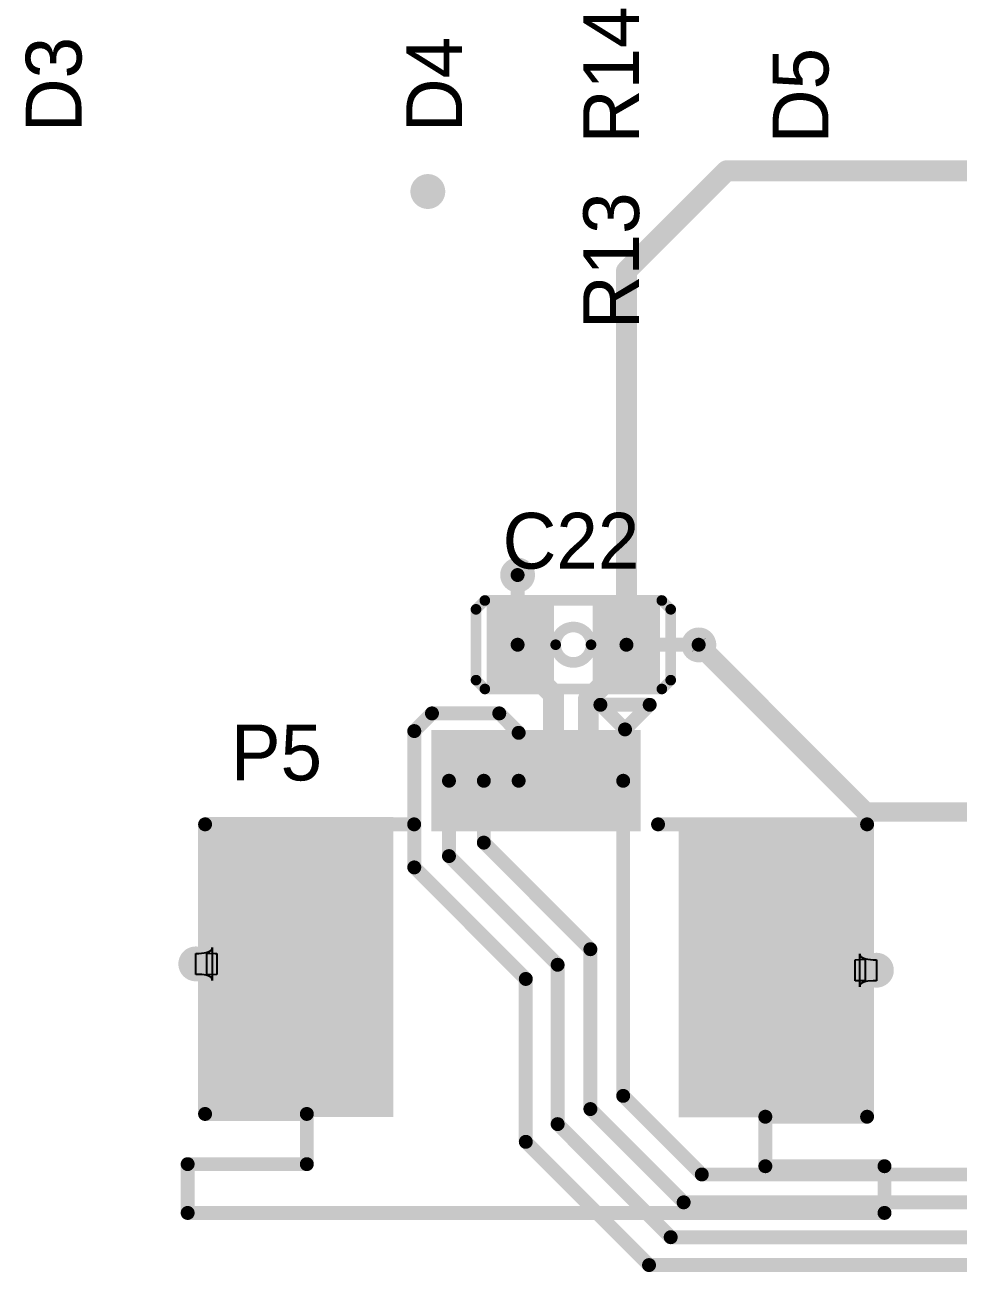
# Model space of a CAD drawing. Extents: x 244 to 457, y 184 to 319.
# Drawn here: x 318.57 to 331.96, y 235.7 to 253.59 of the extents above; entities that cross this region are included whole.
import ezdxf

# ---------------------------------------------------------------- set-up
doc = ezdxf.new("R2010")
doc.units = 0
doc.layers.get('0').update_dxf_attribs({"linetype": 'CONTINUOUS'})
for name, color, linetype in [('BOTTOMLAYER', 5, 'CONTINUOUS'), ('MULTILAYER', 9, 'CONTINUOUS'), ('TOPLAYER', 1, 'CONTINUOUS'), ('TOPOVERLAY', 2, 'CONTINUOUS'), ('TOPPASTE', 8, 'CONTINUOUS'), ('TOPSOLDER', 216, 'CONTINUOUS'), ('VIAHOLELAYER', 16, 'CONTINUOUS')]:
    doc.layers.add(name, color=color, linetype=linetype)

# ---------------------------------------------------------------- blocks, each defined once
blk = doc.blocks.new('FPC6_33')
at = {"layer": 'TOPLAYER'}
for points in [[(-2.14999824, -0.71249794), (-2.14999824, 3.38749894), (-4.64999832, -0.71249794), (-4.64999832, 3.38749894)], [(4.65000086, -0.7174992), (4.65000086, 3.38249768), (2.15000078, -0.7174992), (2.15000078, 3.38249768)], [(-1.10000034, -1.96250052), (-1.10000034, -0.71250048), (-1.39999974, -1.96250052), (-1.39999974, -0.71250048)], [(-0.5999987999999999, -1.96250052), (-0.5999987999999999, -0.71250048), (-0.8999982, -1.96250052), (-0.8999982, -0.71250048)], [(-0.0999998, -1.96250052), (-0.0999998, -0.71250048), (-0.3999992, -1.96250052), (-0.3999992, -0.71250048)], [(0.40000174, -1.96250052), (0.40000174, -0.71250048), (0.10000234, -1.96250052), (0.10000234, -0.71250048)], [(0.90000074, -1.96250052), (0.90000074, -0.71250048), (0.6000013399999999, -1.96250052), (0.6000013399999999, -0.71250048)], [(1.39999974, -1.96250052), (1.39999974, -0.71250048), (1.10000034, -1.96250052), (1.10000034, -0.71250048)]]:
    blk.add_solid(points, dxfattribs=at)
at = {"layer": 'TOPOVERLAY', "const_width": 0.19990054}
for points in [[(-4.999997619999999, 4.8624998), (-4.999997619999999, 4.1924986)], [(5.00000016, 4.8624998), (-4.999997619999999, 4.8624998)], [(5.00000016, 4.8624998), (5.00000016, 4.16249866)], [(-3.2899985, 4.1924986), (-4.999997619999999, 4.1924986)], [(-3.2899985, 4.1924986), (-3.2899985, 3.48250002)], [(5.00000016, 4.16249866), (3.29000104, 4.16249866)], [(3.29000104, 4.16249866), (3.29000104, 3.4425001)], [(-4.74999812, 3.48250002), (-4.74999812, -0.71250048)], [(-3.2899985, 3.48250002), (-4.74999812, 3.48250002)], [(4.75000066, 3.4425001), (3.29000104, 3.4425001)], [(4.75000066, 3.4425001), (4.75000066, -0.71250048)], [(-1.74999904, -0.71250048), (-4.74999812, -0.71250048)], [(4.75000066, -0.71250048), (1.74999904, -0.71250048)], [(-1.27644906, -2.07395064), (-1.62999928, -2.42750086)], [(-0.9228886799999999, -2.42750086), (-1.27644906, -2.07395064)], [(-0.9228886799999999, -2.42750086), (-1.62999928, -2.42750086)]]:
    blk.add_lwpolyline(points, dxfattribs=at)
at = {"layer": 'TOPOVERLAY', "const_width": 0.099949}
for points in [[(-5.04997212, 4.8624998, 1), (-4.95002312, 4.8624998, 1)], [(-5.04997212, 4.8624998, 1), (-4.95002312, 4.8624998, 1)], [(4.95002566, 4.8624998, 1), (5.049974659999999, 4.8624998, 1)], [(4.95002566, 4.8624998, 1), (5.049974659999999, 4.8624998, 1)], [(-5.04997212, 4.1924986, 1), (-4.95002312, 4.1924986, 1)], [(-5.04997212, 4.1924986, 1), (-4.95002312, 4.1924986, 1)], [(-3.339973, 4.1924986, 1), (-3.240024, 4.1924986, 1)], [(-3.339973, 4.1924986, 1), (-3.240024, 4.1924986, 1)], [(3.24002654, 4.16249866, 1), (3.33997554, 4.16249866, 1)], [(3.24002654, 4.16249866, 1), (3.33997554, 4.16249866, 1)], [(4.95002566, 4.16249866, 1), (5.049974659999999, 4.16249866, 1)], [(4.95002566, 4.16249866, 1), (5.049974659999999, 4.16249866, 1)], [(-4.79997262, 3.48250002, 1), (-4.70002362, 3.48250002, 1)], [(-4.79997262, 3.48250002, 1), (-4.70002362, 3.48250002, 1)], [(-3.339973, 3.48250002, 1), (-3.240024, 3.48250002, 1)], [(-3.339973, 3.48250002, 1), (-3.240024, 3.48250002, 1)], [(3.24002654, 3.4425001, 1), (3.33997554, 3.4425001, 1)], [(3.24002654, 3.4425001, 1), (3.33997554, 3.4425001, 1)], [(4.70002616, 3.4425001, 1), (4.79997516, 3.4425001, 1)], [(4.70002616, 3.4425001, 1), (4.79997516, 3.4425001, 1)], [(-4.79997262, -0.71250048, 1), (-4.70002362, -0.71250048, 1)], [(-4.79997262, -0.71250048, 1), (-4.70002362, -0.71250048, 1)], [(-1.79997354, -0.71250048, 1), (-1.70002454, -0.71250048, 1)], [(1.70002454, -0.71250048, 1), (1.79997354, -0.71250048, 1)], [(4.70002616, -0.71250048, 1), (4.79997516, -0.71250048, 1)], [(4.70002616, -0.71250048, 1), (4.79997516, -0.71250048, 1)], [(-1.32642356, -2.07395064, 1), (-1.22647456, -2.07395064, 1)], [(-1.32642356, -2.07395064, 1), (-1.22647456, -2.07395064, 1)], [(-1.67997378, -2.42750086, 1), (-1.58002478, -2.42750086, 1)], [(-1.67997378, -2.42750086, 1), (-1.58002478, -2.42750086, 1)], [(-0.9728631799999999, -2.42750086, 1), (-0.87291418, -2.42750086, 1)], [(-0.9728631799999999, -2.42750086, 1), (-0.87291418, -2.42750086, 1)]]:
    blk.add_lwpolyline(points, format="xyb", close=True, dxfattribs=at)
at = {"layer": 'TOPPASTE'}
for points in [[(-2.14999824, -0.71249794), (-2.14999824, 3.38749894), (-4.64999832, -0.71249794), (-4.64999832, 3.38749894)], [(4.65000086, -0.7174992), (4.65000086, 3.38249768), (2.15000078, -0.7174992), (2.15000078, 3.38249768)], [(-1.10000034, -1.96250052), (-1.10000034, -0.71250048), (-1.39999974, -1.96250052), (-1.39999974, -0.71250048)], [(-0.5999987999999999, -1.96250052), (-0.5999987999999999, -0.71250048), (-0.8999982, -1.96250052), (-0.8999982, -0.71250048)], [(-0.0999998, -1.96250052), (-0.0999998, -0.71250048), (-0.3999992, -1.96250052), (-0.3999992, -0.71250048)], [(0.40000174, -1.96250052), (0.40000174, -0.71250048), (0.10000234, -1.96250052), (0.10000234, -0.71250048)], [(0.90000074, -1.96250052), (0.90000074, -0.71250048), (0.6000013399999999, -1.96250052), (0.6000013399999999, -0.71250048)], [(1.39999974, -1.96250052), (1.39999974, -0.71250048), (1.10000034, -1.96250052), (1.10000034, -0.71250048)]]:
    blk.add_solid(points, dxfattribs=at)
at = {"layer": 'TOPSOLDER'}
for points in [[(-2.04839824, -0.8140979399999999), (-2.04839824, 3.48909894), (-4.751598319999999, -0.8140979399999999), (-4.751598319999999, 3.48909894)], [(4.75160086, -0.8190991999999999), (4.75160086, 3.48409768), (2.04840078, -0.8190991999999999), (2.04840078, 3.48409768)], [(-0.99840034, -2.06410052), (-0.99840034, -0.61090048), (-1.50159974, -2.06410052), (-1.50159974, -0.61090048)], [(-0.4983988, -2.06410052), (-0.4983988, -0.61090048), (-1.0015982, -2.06410052), (-1.0015982, -0.61090048)], [(0.0016002, -2.06410052), (0.0016002, -0.61090048), (-0.5015992, -2.06410052), (-0.5015992, -0.61090048)], [(0.50160174, -2.06410052), (0.50160174, -0.61090048), (-0.00159766, -2.06410052), (-0.00159766, -0.61090048)], [(1.00160074, -2.06410052), (1.00160074, -0.61090048), (0.49840134, -2.06410052), (0.49840134, -0.61090048)], [(1.50159974, -2.06410052), (1.50159974, -0.61090048), (0.99840034, -2.06410052), (0.99840034, -0.61090048)]]:
    blk.add_solid(points, dxfattribs=at)
blk = doc.blocks.new('C0603_46')
at = {"layer": 'TOPLAYER'}
for points in [[(-1.143, 0.50800254), (-1.143, -0.50799746), (-0.381, 0.50800254), (-0.381, -0.50799746)], [(0.381, 0.50800254), (0.381, -0.50799746), (1.143, 0.50800254), (1.143, -0.50799746)]]:
    blk.add_solid(points, dxfattribs=at)
at = {"layer": 'TOPOVERLAY', "const_width": 0.1524}
for points in [[(-1.27000254, 0.635), (-1.397, 0.50800254)], [(-1.397, 0.50800254), (-1.397, -0.50799746)], [(1.27000254, 0.635), (-1.27000254, 0.635)], [(1.397, 0.50800254), (1.27000254, 0.635)], [(1.397, 0.50800254), (1.397, -0.50799746)], [(-1.26999746, -0.635), (-1.397, -0.50799746)], [(1.397, -0.50799746), (1.26999746, -0.635)], [(1.26999746, -0.635), (-1.26999746, -0.635)]]:
    blk.add_lwpolyline(points, dxfattribs=at)
at = {"layer": 'TOPOVERLAY'}
for points, const_width in [([(-1.4351, 0.50800254, 1), (-1.3589, 0.50800254, 1)], 0.0762), ([(-1.4351, 0.50800254, 1), (-1.3589, 0.50800254, 1)], 0.0762), ([(-1.30810254, 0.635, 1), (-1.23190254, 0.635, 1)], 0.0762), ([(-1.30810254, 0.635, 1), (-1.23190254, 0.635, 1)], 0.0762), ([(1.23190254, 0.635, 1), (1.30810254, 0.635, 1)], 0.0762), ([(1.23190254, 0.635, 1), (1.30810254, 0.635, 1)], 0.0762), ([(1.3589, 0.50800254, 1), (1.4351, 0.50800254, 1)], 0.0762), ([(1.3589, 0.50800254, 1), (1.4351, 0.50800254, 1)], 0.0762), ([(0.254, 2.54e-06, 1), (-0.254, 2.54e-06, 1)], 0.1524), ([(-0.2921, 2.54e-06, 1), (-0.2159, 2.54e-06, 1)], 0.0762), ([(0.2159, 2.54e-06, 1), (0.2921, 2.54e-06, 1)], 0.0762), ([(-1.4351, -0.50799746, 1), (-1.3589, -0.50799746, 1)], 0.0762), ([(-1.4351, -0.50799746, 1), (-1.3589, -0.50799746, 1)], 0.0762), ([(1.3589, -0.50799746, 1), (1.4351, -0.50799746, 1)], 0.0762), ([(1.3589, -0.50799746, 1), (1.4351, -0.50799746, 1)], 0.0762), ([(-1.30809746, -0.635, 1), (-1.23189746, -0.635, 1)], 0.0762), ([(-1.30809746, -0.635, 1), (-1.23189746, -0.635, 1)], 0.0762), ([(1.23189746, -0.635, 1), (1.30809746, -0.635, 1)], 0.0762), ([(1.23189746, -0.635, 1), (1.30809746, -0.635, 1)], 0.0762)]:
    blk.add_lwpolyline(points, format="xyb", close=True, dxfattribs=dict(at, const_width=const_width))
at = {"layer": 'TOPPASTE'}
for points in [[(-1.143, 0.50800254), (-1.143, -0.50799746), (-0.381, 0.50800254), (-0.381, -0.50799746)], [(0.381, 0.50800254), (0.381, -0.50799746), (1.143, 0.50800254), (1.143, -0.50799746)]]:
    blk.add_solid(points, dxfattribs=at)
at = {"layer": 'TOPSOLDER'}
for points in [[(-1.2446, 0.6096025399999999), (-1.2446, -0.6095974599999999), (-0.2794, 0.6096025399999999), (-0.2794, -0.6095974599999999)], [(0.2794, 0.6096025399999999), (0.2794, -0.6095974599999999), (1.2446, 0.6096025399999999), (1.2446, -0.6095974599999999)]]:
    blk.add_solid(points, dxfattribs=at)

msp = doc.modelspace()

# ---------------------------------------------------------------- linework, layer by layer
at = {"layer": 'BOTTOMLAYER'}
for points, const_width in [([(324.22649912, 251.2022408, 1), (324.47649608, 251.2022408, 1)], 0.2499995), ([(325.51500302, 245.69999882, 1), (325.76499998, 245.69999882, 1)], 0.2499995), ([(328.1157014, 244.69729826, 1), (328.36569836, 244.69729826, 1)], 0.2499995), ([(328.07014904, 244.70000082, 1), (328.20984904, 244.70000082, 1)], 0.1397), ([(328.12185074, 244.64829912, 1), (328.26155074, 244.64829912, 1)], 0.1397), ([(328.17084988, 244.69729826, 1), (328.31054988, 244.69729826, 1)], 0.1397), ([(330.5681476, 242.30000054, 1), (330.7078476, 242.30000054, 1)], 0.1397), ([(330.5681476, 242.30000054, 1), (330.7078476, 242.30000054, 1)], 0.1397), ([(320.89653626, 240.12127744, 1), (321.14653322, 240.12127744, 1)], 0.2499995), ([(330.66386496, 240.03042418, 1), (330.91386192, 240.03042418, 1)], 0.2499995)]:
    msp.add_lwpolyline(points, format="xyb", close=True, dxfattribs=dict(at, const_width=const_width))
at = {"layer": 'BOTTOMLAYER', "const_width": 0.2794}
for points in [[(328.13999904, 244.70000082), (328.19170074, 244.64829912)], [(328.24069988, 244.69729826), (330.6379976, 242.30000054)], [(330.6379976, 242.30000054), (343.23999932, 242.30000054)]]:
    msp.add_lwpolyline(points, dxfattribs=at)
at = {"layer": 'MULTILAYER', "const_width": 0.2499995}
for points in [[(324.22649912, 251.2022408, 1), (324.47649608, 251.2022408, 1)], [(325.51500302, 245.69999882, 1), (325.76499998, 245.69999882, 1)], [(328.1157014, 244.69729826, 1), (328.36569836, 244.69729826, 1)], [(320.89653626, 240.12127744, 1), (321.14653322, 240.12127744, 1)], [(330.66386496, 240.03042418, 1), (330.91386192, 240.03042418, 1)]]:
    msp.add_lwpolyline(points, format="xyb", close=True, dxfattribs=at)
at = {"layer": 'TOPLAYER'}
for p, q in [((321.1730305, 240.28515062), (321.19906804, 240.29295604)), ((321.19906804, 240.29295604), (321.22037356, 240.30249374)), ((321.22037356, 240.30249374), (321.23694452, 240.31376626)), ((321.23694452, 240.31376626), (321.24877838, 240.3267736)), ((321.24877838, 240.3267736), (321.25588022, 240.34151576)), ((321.25588022, 240.34151576), (321.2582475, 240.3579902)), ((321.2582475, 240.3579902), (321.2582475, 239.88456468)), ((321.02153474, 240.27127714), (321.06651052, 240.27214328)), ((321.02153474, 239.97127774), (321.02153474, 240.27127714)), ((321.06651052, 240.27214328), (321.1422584, 240.27908256)), ((321.1422584, 240.27908256), (321.1730305, 240.28515062)), ((321.18221768, 239.96377712), (321.18221768, 240.27877776)), ((321.18221768, 240.27877776), (321.18496088, 240.27735282)), ((321.18496088, 240.27735282), (321.19024916, 240.27607774)), ((321.19024916, 240.27607774), (321.19808506, 240.27495252)), ((321.19808506, 240.27495252), (321.22139718, 240.27315166)), ((321.22139718, 240.27315166), (321.29857762, 240.27135334)), ((321.29857762, 240.27135334), (321.32423924, 240.27127714)), ((321.32423924, 240.27127714), (321.32423924, 239.97127774)), ((330.48615894, 240.18042388), (330.6281805, 240.1879245)), ((330.48615894, 239.88042448), (330.48615894, 240.18042388)), ((330.54910268, 239.79371142), (330.54910268, 240.26713694)), ((330.54910268, 240.26713694), (330.55150044, 240.2506625)), ((330.55150044, 240.2506625), (330.55869372, 240.23592034)), ((330.55869372, 240.23592034), (330.57067998, 240.222913)), ((330.57067998, 240.222913), (330.5874643, 240.21164048)), ((330.5874643, 240.21164048), (330.6090416, 240.20210278)), ((330.6090416, 240.20210278), (330.63541696, 240.19429736)), ((330.6281805, 240.1879245), (330.6281805, 239.87292386)), ((330.63541696, 240.19429736), (330.6665853, 240.1882293)), ((330.6665853, 240.1882293), (330.70254916, 240.18389352)), ((330.70254916, 240.18389352), (330.74330854, 240.18129002)), ((330.74330854, 240.18129002), (330.78886344, 240.18042388)), ((330.78886344, 240.18042388), (330.78886344, 239.88042448)), ((321.06651052, 239.9704116), (321.02153474, 239.97127774)), ((321.10675174, 239.9678081), (321.06651052, 239.9704116)), ((321.1422584, 239.96347232), (321.10675174, 239.9678081)), ((321.1730305, 239.95740426), (321.1422584, 239.96347232)), ((321.19906804, 239.94959884), (321.1730305, 239.95740426)), ((321.32423924, 239.97127774), (321.18221768, 239.96377712)), ((321.22037356, 239.94006114), (321.19906804, 239.94959884)), ((321.23694452, 239.92878862), (321.22037356, 239.94006114)), ((321.24877838, 239.91578128), (321.23694452, 239.92878862)), ((321.25588022, 239.90103912), (321.24877838, 239.91578128)), ((321.2582475, 239.88456468), (321.25588022, 239.90103912)), ((330.51182056, 239.88034828), (330.48615894, 239.88042448)), ((330.589001, 239.87854996), (330.51182056, 239.88034828)), ((330.55150044, 239.81018586), (330.54910268, 239.79371142)), ((330.55869372, 239.82492802), (330.55150044, 239.81018586)), ((330.57067998, 239.83793536), (330.55869372, 239.82492802)), ((330.5874643, 239.84920788), (330.57067998, 239.83793536)), ((330.6090416, 239.85874558), (330.5874643, 239.84920788)), ((330.61231312, 239.8767491), (330.589001, 239.87854996)), ((330.63541696, 239.866551), (330.6090416, 239.85874558)), ((330.62014902, 239.87562388), (330.61231312, 239.8767491)), ((330.6254373, 239.8743488), (330.62014902, 239.87562388)), ((330.6281805, 239.87292386), (330.6254373, 239.8743488)), ((330.6665853, 239.87261906), (330.63541696, 239.866551)), ((330.74330854, 239.87955834), (330.6665853, 239.87261906)), ((330.78886344, 239.88042448), (330.74330854, 239.87955834))]:
    msp.add_line(p, q, dxfattribs=at)
for points, const_width in [([(327.2019999, 250.06199924), (328.64000058, 251.49999992)], 0.2999994), ([(328.64000058, 251.49999992), (334.94760036, 251.49999992)], 0.2999994), ([(327.2019999, 244.69999828), (327.2019999, 250.06199924)], 0.2999994), ([(325.6400015, 244.69999828), (325.6400015, 245.69999882)], 0.1999996), ([(325.6779999, 244.46200028), (325.6779999, 244.69999828)], 0.2999994), ([(327.2019999, 244.46200028), (327.2019999, 244.69999828)], 0.2999994), ([(327.2019999, 244.69999828), (328.23799732, 244.69999828)], 0.1999996), ([(328.23799732, 244.69999828), (328.24069988, 244.69729826)], 0.2794), ([(325.6779999, 244.46200028), (326.15519986, 243.98480032)], 0.2999994), ([(326.65519886, 243.91519924), (327.2019999, 244.46200028)], 0.2999994), ([(326.15519986, 242.74835118), (326.15519986, 243.98480032)], 0.2999994), ([(326.65519886, 242.74835118), (326.65519886, 243.91519924)], 0.2999994), ([(324.1572003, 243.46119964), (324.4112003, 243.71519964)], 0.1999996), ([(324.4112003, 243.71519964), (325.3764003, 243.71519964)], 0.1999996), ([(325.3764003, 243.71519964), (325.65519832, 243.43640162)], 0.1999996), ([(324.1572003, 241.50539964), (324.1572003, 243.46119964)], 0.1999996), ([(325.65519832, 242.74835118), (325.65519832, 243.43640162)], 0.1999996), ([(324.65520032, 241.66779962), (324.65520032, 242.74835118)], 0.1999996), ([(325.15519932, 241.86099964), (325.15519932, 242.74835118)], 0.1999996), ([(327.1552004, 238.22799954), (327.1552004, 242.74835118)], 0.1999996), ([(325.15519932, 241.86099964), (326.6845003, 240.33169866)], 0.1999996), ([(324.65520032, 241.66779962), (326.2146003, 240.10839964)], 0.1999996), ([(324.1572003, 241.50539964), (325.7574003, 239.90519964)], 0.1999996), ([(326.6845003, 238.03829964), (326.6845003, 240.33169866)], 0.1999996), ([(321.02153474, 240.12127744), (322.46227354, 240.12127744)], 0.2999994), ([(322.46227354, 240.12127744), (322.50519954, 240.07835144)], 0.2999994), ([(326.2146003, 237.82239964), (326.2146003, 240.10839964)], 0.1999996), ([(329.30519864, 240.07335018), (329.34812464, 240.03042418)], 0.2999994), ([(329.34812464, 240.03042418), (330.78886344, 240.03042418)], 0.2999994), ([(325.7574003, 237.56839964), (325.7574003, 239.90519964)], 0.1999996), ([(327.1552004, 238.22799954), (328.28319916, 237.10000078)], 0.1999996), ([(326.6845003, 238.03829964), (328.0228009, 236.69999904)], 0.1999996), ([(326.2146003, 237.82239964), (327.8369999, 236.20000004)], 0.1999996), ([(325.7574003, 237.56839964), (327.5257991, 235.80000084)], 0.1999996), ([(328.28319916, 237.10000078), (374.9816859, 237.10000078)], 0.1999996), ([(328.0228009, 236.69999904), (375.11597316, 236.69999904)], 0.1999996), ([(327.8369999, 236.20000004), (375.16663092, 236.20000004)], 0.1999996), ([(327.5257991, 235.80000084), (375.30092072, 235.80000084)], 0.1999996)]:
    msp.add_lwpolyline(points, dxfattribs=dict(at, const_width=const_width))
for points, const_width in [([(328.565002, 251.49999992, 1), (328.71499916, 251.49999992, 1)], 0.1499997), ([(328.565002, 251.49999992, 1), (328.71499916, 251.49999992, 1)], 0.1499997), ([(324.22649912, 251.2022408, 1), (324.47649608, 251.2022408, 1)], 0.2499995), ([(327.12700132, 250.06199924, 1), (327.27699848, 250.06199924, 1)], 0.1499997), ([(327.12700132, 250.06199924, 1), (327.27699848, 250.06199924, 1)], 0.1499997), ([(325.51500302, 245.69999882, 1), (325.76499998, 245.69999882, 1)], 0.2499995), ([(325.5900016, 245.69999882, 1), (325.6900014, 245.69999882, 1)], 0.0999998), ([(328.1157014, 244.69729826, 1), (328.36569836, 244.69729826, 1)], 0.2499995), ([(325.60300132, 244.69999828, 1), (325.75299848, 244.69999828, 1)], 0.1499997), ([(325.5900016, 244.69999828, 1), (325.6900014, 244.69999828, 1)], 0.0999998), ([(327.12700132, 244.69999828, 1), (327.27699848, 244.69999828, 1)], 0.1499997), ([(327.12700132, 244.69999828, 1), (327.27699848, 244.69999828, 1)], 0.1499997), ([(327.152, 244.69999828, 1), (327.2519998, 244.69999828, 1)], 0.0999998), ([(328.16814732, 244.69999828, 1), (328.30784732, 244.69999828, 1)], 0.1397), ([(328.17084988, 244.69729826, 1), (328.31054988, 244.69729826, 1)], 0.1397), ([(328.18799742, 244.69999828, 1), (328.28799722, 244.69999828, 1)], 0.0999998), ([(325.60300132, 244.46200028, 1), (325.75299848, 244.46200028, 1)], 0.1499997), ([(325.60300132, 244.46200028, 1), (325.75299848, 244.46200028, 1)], 0.1499997), ([(327.12700132, 244.46200028, 1), (327.27699848, 244.46200028, 1)], 0.1499997), ([(327.12700132, 244.46200028, 1), (327.27699848, 244.46200028, 1)], 0.1499997), ([(326.08020128, 243.98480032, 1), (326.23019844, 243.98480032, 1)], 0.1499997), ([(326.08020128, 243.98480032, 1), (326.23019844, 243.98480032, 1)], 0.1499997), ([(326.58020028, 243.91519924, 1), (326.73019744, 243.91519924, 1)], 0.1499997), ([(326.58020028, 243.91519924, 1), (326.73019744, 243.91519924, 1)], 0.1499997), ([(324.3612004, 243.71519964, 1), (324.4612002, 243.71519964, 1)], 0.0999998), ([(324.3612004, 243.71519964, 1), (324.4612002, 243.71519964, 1)], 0.0999998), ([(325.3264004, 243.71519964, 1), (325.4264002, 243.71519964, 1)], 0.0999998), ([(325.3264004, 243.71519964, 1), (325.4264002, 243.71519964, 1)], 0.0999998), ([(324.1072004, 243.46119964, 1), (324.2072002, 243.46119964, 1)], 0.0999998), ([(324.1072004, 243.46119964, 1), (324.2072002, 243.46119964, 1)], 0.0999998), ([(325.60519842, 243.43640162, 1), (325.70519822, 243.43640162, 1)], 0.0999998), ([(325.60519842, 243.43640162, 1), (325.70519822, 243.43640162, 1)], 0.0999998), ([(324.60520042, 242.74835118, 1), (324.70520022, 242.74835118, 1)], 0.0999998), ([(325.10519942, 242.74835118, 1), (325.20519922, 242.74835118, 1)], 0.0999998), ([(325.60519842, 242.74835118, 1), (325.70519822, 242.74835118, 1)], 0.0999998), ([(326.08020128, 242.74835118, 1), (326.23019844, 242.74835118, 1)], 0.1499997), ([(326.58020028, 242.74835118, 1), (326.73019744, 242.74835118, 1)], 0.1499997), ([(327.1052005, 242.74835118, 1), (327.2052003, 242.74835118, 1)], 0.0999998), ([(325.10519942, 241.86099964, 1), (325.20519922, 241.86099964, 1)], 0.0999998), ([(325.10519942, 241.86099964, 1), (325.20519922, 241.86099964, 1)], 0.0999998), ([(324.60520042, 241.66779962, 1), (324.70520022, 241.66779962, 1)], 0.0999998), ([(324.60520042, 241.66779962, 1), (324.70520022, 241.66779962, 1)], 0.0999998), ([(324.1072004, 241.50539964, 1), (324.2072002, 241.50539964, 1)], 0.0999998), ([(324.1072004, 241.50539964, 1), (324.2072002, 241.50539964, 1)], 0.0999998), ([(320.89653626, 240.12127744, 1), (321.14653322, 240.12127744, 1)], 0.2499995), ([(326.6345004, 240.33169866, 1), (326.7345002, 240.33169866, 1)], 0.0999998), ([(326.6345004, 240.33169866, 1), (326.7345002, 240.33169866, 1)], 0.0999998), ([(320.94653616, 240.12127744, 1), (321.09653332, 240.12127744, 1)], 0.1499997), ([(322.38727496, 240.12127744, 1), (322.53727212, 240.12127744, 1)], 0.1499997), ([(322.38727496, 240.12127744, 1), (322.53727212, 240.12127744, 1)], 0.1499997), ([(322.43020096, 240.07835144, 1), (322.58019812, 240.07835144, 1)], 0.1499997), ([(326.1646004, 240.10839964, 1), (326.2646002, 240.10839964, 1)], 0.0999998), ([(326.1646004, 240.10839964, 1), (326.2646002, 240.10839964, 1)], 0.0999998), ([(329.23020006, 240.07335018, 1), (329.38019722, 240.07335018, 1)], 0.1499997), ([(329.27312606, 240.03042418, 1), (329.42312322, 240.03042418, 1)], 0.1499997), ([(329.27312606, 240.03042418, 1), (329.42312322, 240.03042418, 1)], 0.1499997), ([(330.66386496, 240.03042418, 1), (330.91386192, 240.03042418, 1)], 0.2499995), ([(330.71386486, 240.03042418, 1), (330.86386202, 240.03042418, 1)], 0.1499997), ([(325.7074004, 239.90519964, 1), (325.8074002, 239.90519964, 1)], 0.0999998), ([(325.7074004, 239.90519964, 1), (325.8074002, 239.90519964, 1)], 0.0999998), ([(327.1052005, 238.22799954, 1), (327.2052003, 238.22799954, 1)], 0.0999998), ([(327.1052005, 238.22799954, 1), (327.2052003, 238.22799954, 1)], 0.0999998), ([(326.6345004, 238.03829964, 1), (326.7345002, 238.03829964, 1)], 0.0999998), ([(326.6345004, 238.03829964, 1), (326.7345002, 238.03829964, 1)], 0.0999998), ([(326.1646004, 237.82239964, 1), (326.2646002, 237.82239964, 1)], 0.0999998), ([(326.1646004, 237.82239964, 1), (326.2646002, 237.82239964, 1)], 0.0999998), ([(325.7074004, 237.56839964, 1), (325.8074002, 237.56839964, 1)], 0.0999998), ([(325.7074004, 237.56839964, 1), (325.8074002, 237.56839964, 1)], 0.0999998), ([(328.23319926, 237.10000078, 1), (328.33319906, 237.10000078, 1)], 0.0999998), ([(328.23319926, 237.10000078, 1), (328.33319906, 237.10000078, 1)], 0.0999998), ([(327.972801, 236.69999904, 1), (328.0728008, 236.69999904, 1)], 0.0999998), ([(327.972801, 236.69999904, 1), (328.0728008, 236.69999904, 1)], 0.0999998), ([(327.787, 236.20000004, 1), (327.8869998, 236.20000004, 1)], 0.0999998), ([(327.787, 236.20000004, 1), (327.8869998, 236.20000004, 1)], 0.0999998), ([(327.4757992, 235.80000084, 1), (327.575799, 235.80000084, 1)], 0.0999998), ([(327.4757992, 235.80000084, 1), (327.575799, 235.80000084, 1)], 0.0999998)]:
    msp.add_lwpolyline(points, format="xyb", close=True, dxfattribs=dict(at, const_width=const_width))
at = {"layer": 'VIAHOLELAYER', "const_width": 0.1499997}
for points in [[(324.27649902, 251.2022408, 1), (324.42649618, 251.2022408, 1)], [(325.56500292, 245.69999882, 1), (325.71500008, 245.69999882, 1)], [(328.1657013, 244.69729826, 1), (328.31569846, 244.69729826, 1)], [(320.94653616, 240.12127744, 1), (321.09653332, 240.12127744, 1)], [(330.71386486, 240.03042418, 1), (330.86386202, 240.03042418, 1)]]:
    msp.add_lwpolyline(points, format="xyb", close=True, dxfattribs=at)

# ---------------------------------------------------------------- block references
at = {"rotation": 180}
for name, p in [('C0603_46', (326.4399999, 244.70000082)), ('FPC6_33', (325.90520036, 241.41085068))]:
    msp.add_blockref(name, p, dxfattribs=at)

# ---------------------------------------------------------------- texts
at = {"layer": 'TOPOVERLAY'}
for s, p in [('R14', (327.3830003, 251.89399964)), ('D3', (319.3820003, 252.05244992)), ('D4', (324.8430003, 252.05244992)), ('D5', (330.1008003, 251.8939971)), ('R13', (327.3830003, 249.22699964))]:
    msp.add_text(s, height=0.80000094, rotation=90, dxfattribs=at).set_placement(p)
for s, p in [('C22', (325.4239999, 245.79220082)), ('P5', (321.5249983, 242.75364962))]:
    msp.add_text(s, height=0.80000094, dxfattribs=at).set_placement(p)

doc.saveas('drawing.dxf')
